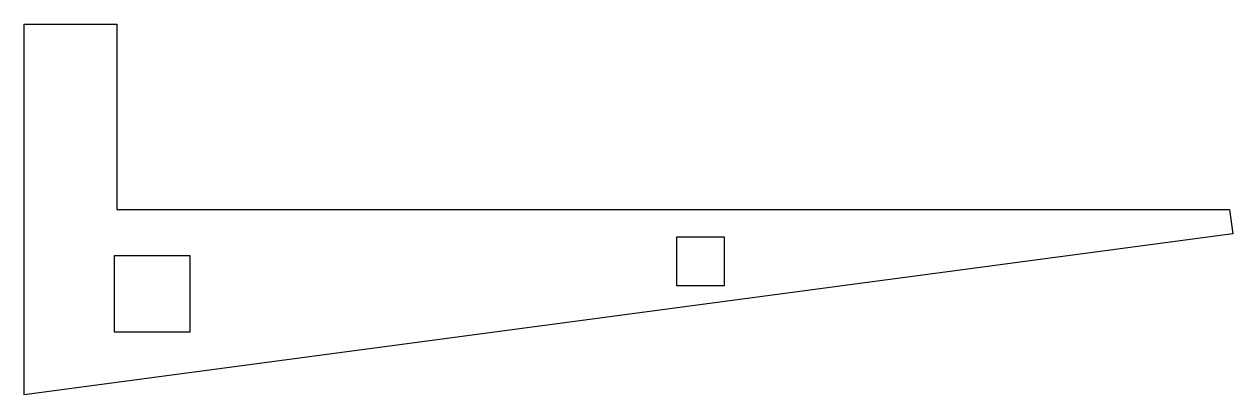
# Model space of a CAD drawing. Header units: millimetres. Extents: x -80 to 50, y -20 to 20.
import ezdxf

# ---------------------------------------------------------------- set-up
doc = ezdxf.new("R2010")
doc.units = ezdxf.units.MM
doc.layers.get('0').update_dxf_attribs({"linetype": 'CONTINUOUS'})

msp = doc.modelspace()

# ---------------------------------------------------------------- linework, layer by layer
for points in [[(-70, 0), (50, 0), (50.35, -2.62), (-80, -20), (-80, 20), (-70, 20)], [(-9.66, -8.2), (-4.46, -8.2), (-4.46, -3), (-9.66, -3)], [(-70.31, -13.2), (-62.11, -13.2), (-62.11, -5), (-70.31, -5)]]:
    msp.add_lwpolyline(points, close=True)

doc.saveas('drawing.dxf')
